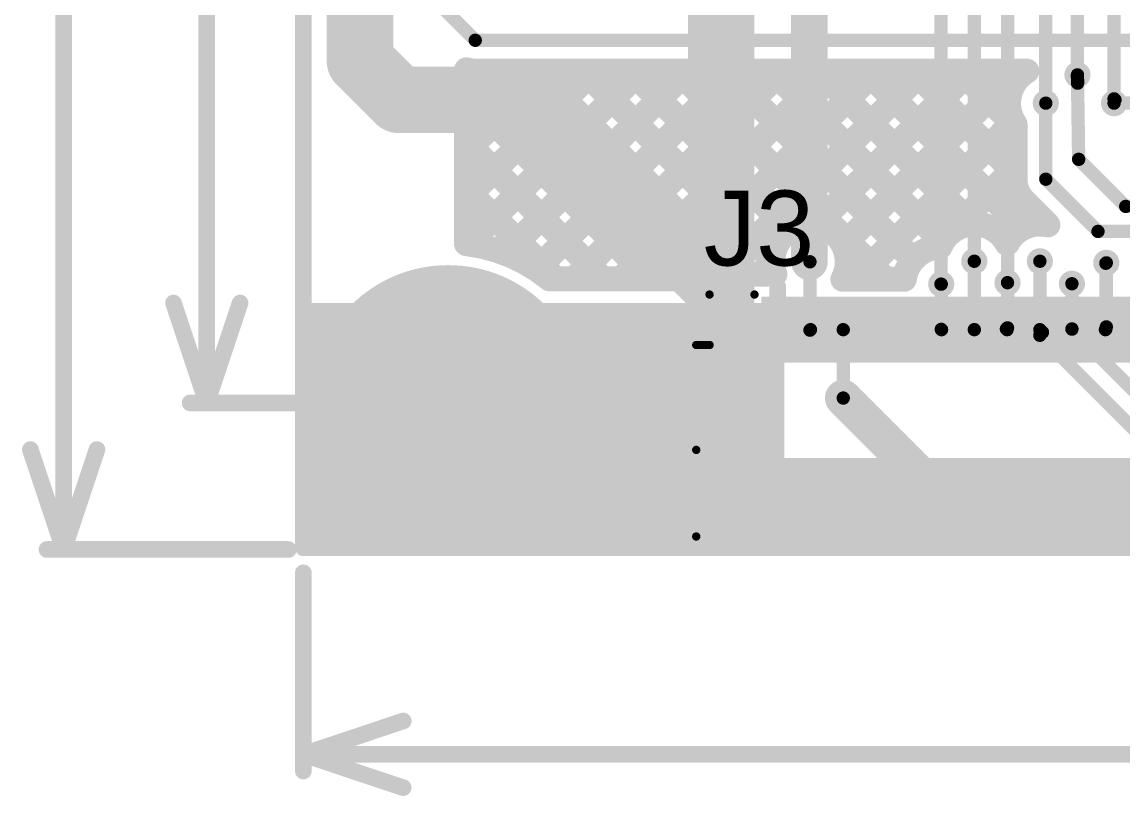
# Model space of a CAD drawing. Header units: millimetres. Extents: x -0.27 to 3.22, y -0.27 to 1.91.
# Drawn here: x -0.256 to 0.405, y -0.236 to 0.229 of the extents above; entities that cross this region are included whole.
import ezdxf

# ---------------------------------------------------------------- set-up
doc = ezdxf.new("R2010")
doc.units = ezdxf.units.MM
doc.header["$MEASUREMENT"] = 0
for name, color, linetype in [('BottomLayer', 5, 'Continuous'), ('BottomSolder', 6, 'Continuous'), ('Mechanical1', 6, 'Continuous'), ('Mechanical2', 216, 'Continuous'), ('MultiLayer', 9, 'Continuous'), ('PadHoleLayer', 156, 'Continuous'), ('TopLayer', 1, 'Continuous'), ('TopOverlay', 2, 'Continuous'), ('TopPaste', 8, 'Continuous'), ('TopSolder', 216, 'Continuous'), ('ViaHoleLayer', 16, 'Continuous')]:
    doc.layers.add(name, color=color, linetype=linetype)
doc.styles.add('Arial', font='', dxfattribs={"height": 0.2})
doc.styles.get('Arial').set_extended_font_data('Arial')

# ---------------------------------------------------------------- blocks, each defined once
blk = doc.blocks.new('FH34SRJ_26S_0_5SH_50__5')
at = {"layer": 'TopLayer'}
for points in [[(-0.2519684, 0.06496065), (-0.2401574, 0.06496065), (-0.2401574, 0.03346455), (-0.2519684, 0.03346455)], [(-0.2322834, 0.06496065), (-0.2204724, 0.06496065), (-0.2204724, 0.03346455), (-0.2322834, 0.03346455)], [(-0.2125983, 0.06496065), (-0.2007873, 0.06496065), (-0.2007873, 0.03346455), (-0.2125983, 0.03346455)], [(-0.1929132, 0.06496065), (-0.1811022, 0.06496065), (-0.1811022, 0.03346455), (-0.1929132, 0.03346455)], [(-0.1732282, 0.06496065), (-0.1614172, 0.06496065), (-0.1614172, 0.03346455), (-0.1732282, 0.03346455)], [(-0.1535432, 0.06496065), (-0.1417322, 0.06496065), (-0.1417322, 0.03346455), (-0.1535432, 0.03346455)], [(-0.1338582, 0.06496065), (-0.1220472, 0.06496065), (-0.1220472, 0.03346455), (-0.1338582, 0.03346455)], [(-0.1141731, 0.06496065), (-0.1023621, 0.06496065), (-0.1023621, 0.03346455), (-0.1141731, 0.03346455)], [(-0.0944881, 0.06496065), (-0.0826771, 0.06496065), (-0.0826771, 0.03346455), (-0.0944881, 0.03346455)], [(-0.074803, 0.06496065), (-0.062992, 0.06496065), (-0.062992, 0.03346455), (-0.074803, 0.03346455)], [(-0.055118, 0.06496065), (-0.043307, 0.06496065), (-0.043307, 0.03346455), (-0.055118, 0.03346455)], [(-0.035433, 0.06496065), (-0.023622, 0.06496065), (-0.023622, 0.03346455), (-0.035433, 0.03346455)], [(-0.0157479, 0.06496065), (-0.0039369, 0.06496065), (-0.0039369, 0.03346455), (-0.0157479, 0.03346455)], [(0.0039371, 0.06496065), (0.0157481, 0.06496065), (0.0157481, 0.03346455), (0.0039371, 0.03346455)], [(0.0236222, 0.06496065), (0.0354332, 0.06496065), (0.0354332, 0.03346455), (0.0236222, 0.03346455)], [(0.0433072, 0.06496065), (0.0551182, 0.06496065), (0.0551182, 0.03346455), (0.0433072, 0.03346455)], [(0.0629922, 0.06496065), (0.0748032, 0.06496065), (0.0748032, 0.03346455), (0.0629922, 0.03346455)], [(0.0826773, 0.06496065), (0.0944883, 0.06496065), (0.0944883, 0.03346455), (0.0826773, 0.03346455)], [(0.1023623, 0.06496065), (0.1141733, 0.06496065), (0.1141733, 0.03346455), (0.1023623, 0.03346455)], [(0.1220474, 0.06496065), (0.1338584, 0.06496065), (0.1338584, 0.03346455), (0.1220474, 0.03346455)], [(0.1417324, 0.06496065), (0.1535434, 0.06496065), (0.1535434, 0.03346455), (0.1417324, 0.03346455)], [(0.1614174, 0.06496065), (0.1732284, 0.06496065), (0.1732284, 0.03346455), (0.1614174, 0.03346455)], [(0.1811025, 0.06496065), (0.1929135, 0.06496065), (0.1929135, 0.03346455), (0.1811025, 0.03346455)], [(0.2007875, 0.06496065), (0.2125985, 0.06496065), (0.2125985, 0.03346455), (0.2007875, 0.03346455)], [(0.2204726, 0.06496065), (0.2322836, 0.06496065), (0.2322836, 0.03346455), (0.2204726, 0.03346455)], [(0.2401576, 0.06496065), (0.2519686, 0.06496065), (0.2519686, 0.03346455), (0.2401576, 0.03346455)], [(-0.293307, -0.03346455), (-0.277559, -0.03346455), (-0.277559, -0.06496065), (-0.293307, -0.06496065)], [(0.2775592, -0.03346455), (0.2933072, -0.03346455), (0.2933072, -0.06496065), (0.2775592, -0.06496065)]]:
    blk.add_hatch(color=1, dxfattribs=at).paths.add_polyline_path(points)
at = {"layer": 'TopPaste'}
for points in [[(-0.2519684, 0.06496065), (-0.2401574, 0.06496065), (-0.2401574, 0.03346455), (-0.2519684, 0.03346455)], [(-0.2322834, 0.06496065), (-0.2204724, 0.06496065), (-0.2204724, 0.03346455), (-0.2322834, 0.03346455)], [(-0.2125983, 0.06496065), (-0.2007873, 0.06496065), (-0.2007873, 0.03346455), (-0.2125983, 0.03346455)], [(-0.1929132, 0.06496065), (-0.1811022, 0.06496065), (-0.1811022, 0.03346455), (-0.1929132, 0.03346455)], [(-0.1732282, 0.06496065), (-0.1614172, 0.06496065), (-0.1614172, 0.03346455), (-0.1732282, 0.03346455)], [(-0.1535432, 0.06496065), (-0.1417322, 0.06496065), (-0.1417322, 0.03346455), (-0.1535432, 0.03346455)], [(-0.1338582, 0.06496065), (-0.1220472, 0.06496065), (-0.1220472, 0.03346455), (-0.1338582, 0.03346455)], [(-0.1141731, 0.06496065), (-0.1023621, 0.06496065), (-0.1023621, 0.03346455), (-0.1141731, 0.03346455)], [(-0.0944881, 0.06496065), (-0.0826771, 0.06496065), (-0.0826771, 0.03346455), (-0.0944881, 0.03346455)], [(-0.074803, 0.06496065), (-0.062992, 0.06496065), (-0.062992, 0.03346455), (-0.074803, 0.03346455)], [(-0.055118, 0.06496065), (-0.043307, 0.06496065), (-0.043307, 0.03346455), (-0.055118, 0.03346455)], [(-0.035433, 0.06496065), (-0.023622, 0.06496065), (-0.023622, 0.03346455), (-0.035433, 0.03346455)], [(-0.0157479, 0.06496065), (-0.0039369, 0.06496065), (-0.0039369, 0.03346455), (-0.0157479, 0.03346455)], [(0.0039371, 0.06496065), (0.0157481, 0.06496065), (0.0157481, 0.03346455), (0.0039371, 0.03346455)], [(0.0236222, 0.06496065), (0.0354332, 0.06496065), (0.0354332, 0.03346455), (0.0236222, 0.03346455)], [(0.0433072, 0.06496065), (0.0551182, 0.06496065), (0.0551182, 0.03346455), (0.0433072, 0.03346455)], [(0.0629922, 0.06496065), (0.0748032, 0.06496065), (0.0748032, 0.03346455), (0.0629922, 0.03346455)], [(0.0826773, 0.06496065), (0.0944883, 0.06496065), (0.0944883, 0.03346455), (0.0826773, 0.03346455)], [(0.1023623, 0.06496065), (0.1141733, 0.06496065), (0.1141733, 0.03346455), (0.1023623, 0.03346455)], [(0.1220474, 0.06496065), (0.1338584, 0.06496065), (0.1338584, 0.03346455), (0.1220474, 0.03346455)], [(0.1417324, 0.06496065), (0.1535434, 0.06496065), (0.1535434, 0.03346455), (0.1417324, 0.03346455)], [(0.1614174, 0.06496065), (0.1732284, 0.06496065), (0.1732284, 0.03346455), (0.1614174, 0.03346455)], [(0.1811025, 0.06496065), (0.1929135, 0.06496065), (0.1929135, 0.03346455), (0.1811025, 0.03346455)], [(0.2007875, 0.06496065), (0.2125985, 0.06496065), (0.2125985, 0.03346455), (0.2007875, 0.03346455)], [(0.2204726, 0.06496065), (0.2322836, 0.06496065), (0.2322836, 0.03346455), (0.2204726, 0.03346455)], [(0.2401576, 0.06496065), (0.2519686, 0.06496065), (0.2519686, 0.03346455), (0.2401576, 0.03346455)], [(-0.293307, -0.03346455), (-0.277559, -0.03346455), (-0.277559, -0.06496065), (-0.293307, -0.06496065)], [(0.2775592, -0.03346455), (0.2933072, -0.03346455), (0.2933072, -0.06496065), (0.2775592, -0.06496065)]]:
    blk.add_hatch(color=8, dxfattribs=at).paths.add_polyline_path(points)
at = {"layer": 'TopSolder'}
for points in [[(-0.2559684, 0.06896065), (-0.2361574, 0.06896065), (-0.2361574, 0.02946455), (-0.2559684, 0.02946455)], [(-0.2362834, 0.06896065), (-0.2164724, 0.06896065), (-0.2164724, 0.02946455), (-0.2362834, 0.02946455)], [(-0.2165983, 0.06896065), (-0.1967873, 0.06896065), (-0.1967873, 0.02946455), (-0.2165983, 0.02946455)], [(-0.1969132, 0.06896065), (-0.1771022, 0.06896065), (-0.1771022, 0.02946455), (-0.1969132, 0.02946455)], [(-0.1772282, 0.06896065), (-0.1574172, 0.06896065), (-0.1574172, 0.02946455), (-0.1772282, 0.02946455)], [(-0.1575432, 0.06896065), (-0.1377322, 0.06896065), (-0.1377322, 0.02946455), (-0.1575432, 0.02946455)], [(-0.1378582, 0.06896065), (-0.1180472, 0.06896065), (-0.1180472, 0.02946455), (-0.1378582, 0.02946455)], [(-0.1181731, 0.06896065), (-0.0983621, 0.06896065), (-0.0983621, 0.02946455), (-0.1181731, 0.02946455)], [(-0.0984881, 0.06896065), (-0.0786771, 0.06896065), (-0.0786771, 0.02946455), (-0.0984881, 0.02946455)], [(-0.078803, 0.06896065), (-0.058992, 0.06896065), (-0.058992, 0.02946455), (-0.078803, 0.02946455)], [(-0.059118, 0.06896065), (-0.039307, 0.06896065), (-0.039307, 0.02946455), (-0.059118, 0.02946455)], [(-0.039433, 0.06896065), (-0.019622, 0.06896065), (-0.019622, 0.02946455), (-0.039433, 0.02946455)], [(-0.0197479, 0.06896065), (6.31e-05, 0.06896065), (6.31e-05, 0.02946455), (-0.0197479, 0.02946455)], [(-6.29e-05, 0.06896065), (0.0197481, 0.06896065), (0.0197481, 0.02946455), (-6.29e-05, 0.02946455)], [(0.0196222, 0.06896065), (0.0394332, 0.06896065), (0.0394332, 0.02946455), (0.0196222, 0.02946455)], [(0.0393072, 0.06896065), (0.0591182, 0.06896065), (0.0591182, 0.02946455), (0.0393072, 0.02946455)], [(0.0589922, 0.06896065), (0.0788032, 0.06896065), (0.0788032, 0.02946455), (0.0589922, 0.02946455)], [(0.0786773, 0.06896065), (0.0984883, 0.06896065), (0.0984883, 0.02946455), (0.0786773, 0.02946455)], [(0.0983623, 0.06896065), (0.1181733, 0.06896065), (0.1181733, 0.02946455), (0.0983623, 0.02946455)], [(0.1180474, 0.06896065), (0.1378584, 0.06896065), (0.1378584, 0.02946455), (0.1180474, 0.02946455)], [(0.1377324, 0.06896065), (0.1575434, 0.06896065), (0.1575434, 0.02946455), (0.1377324, 0.02946455)], [(0.1574174, 0.06896065), (0.1772284, 0.06896065), (0.1772284, 0.02946455), (0.1574174, 0.02946455)], [(0.1771025, 0.06896065), (0.1969135, 0.06896065), (0.1969135, 0.02946455), (0.1771025, 0.02946455)], [(0.1967875, 0.06896065), (0.2165985, 0.06896065), (0.2165985, 0.02946455), (0.1967875, 0.02946455)], [(0.2164726, 0.06896065), (0.2362836, 0.06896065), (0.2362836, 0.02946455), (0.2164726, 0.02946455)], [(0.2361576, 0.06896065), (0.2559686, 0.06896065), (0.2559686, 0.02946455), (0.2361576, 0.02946455)], [(-0.297307, -0.02946455), (-0.273559, -0.02946455), (-0.273559, -0.06896065), (-0.297307, -0.06896065)], [(0.2735592, -0.02946455), (0.2973072, -0.02946455), (0.2973072, -0.06896065), (0.2735592, -0.06896065)]]:
    blk.add_hatch(color=216, dxfattribs=at).paths.add_polyline_path(points)
at = {"layer": 'TopOverlay', "const_width": 0.005}
for points in [[(-0.287, 0.070307), (-0.26, 0.070307)], [(-0.287, 0.04), (-0.287, 0.070307)], [(0.26, 0.07), (0.287, 0.07)], [(0.287, 0.039693), (0.287, 0.07)], [(-0.295, -0.023), (-0.295, 0.04)], [(-0.295, 0.04), (-0.287, 0.04)], [(0.287, 0.039693), (0.295, 0.039693)], [(0.295, -0.025), (0.295, 0.039693)], [(-0.295, -0.075), (0.291, -0.075)]]:
    blk.add_lwpolyline(points, dxfattribs=at)
at = {"layer": 'TopOverlay'}
for points, const_width in [([(-0.28825, 0.070307, 1), (-0.28575, 0.070307, 1)], 0.0025), ([(-0.28825, 0.070307, 1), (-0.28575, 0.070307, 1)], 0.0025), ([(-0.26125, 0.070307, 1), (-0.25875, 0.070307, 1)], 0.0025), ([(0.2482361, 0.074, 1), (0.2437639, 0.074, 1)], 0.005), ([(0.2425139, 0.074, 1), (0.2450139, 0.074, 1)], 0.0025), ([(0.2469861, 0.074, 1), (0.2494861, 0.074, 1)], 0.0025), ([(0.25875, 0.07, 1), (0.26125, 0.07, 1)], 0.0025), ([(0.28575, 0.07, 1), (0.28825, 0.07, 1)], 0.0025), ([(0.28575, 0.07, 1), (0.28825, 0.07, 1)], 0.0025), ([(-0.29625, 0.04, 1), (-0.29375, 0.04, 1)], 0.0025), ([(-0.29625, 0.04, 1), (-0.29375, 0.04, 1)], 0.0025), ([(-0.28825, 0.04, 1), (-0.28575, 0.04, 1)], 0.0025), ([(-0.28825, 0.04, 1), (-0.28575, 0.04, 1)], 0.0025), ([(0.28575, 0.039693, 1), (0.28825, 0.039693, 1)], 0.0025), ([(0.28575, 0.039693, 1), (0.28825, 0.039693, 1)], 0.0025), ([(0.29375, 0.039693, 1), (0.29625, 0.039693, 1)], 0.0025), ([(0.29375, 0.039693, 1), (0.29625, 0.039693, 1)], 0.0025), ([(-0.29625, -0.023, 1), (-0.29375, -0.023, 1)], 0.0025), ([(0.29375, -0.025, 1), (0.29625, -0.025, 1)], 0.0025), ([(-0.29625, -0.075, 1), (-0.29375, -0.075, 1)], 0.0025), ([(0.28975, -0.075, 1), (0.29225, -0.075, 1)], 0.0025)]:
    blk.add_lwpolyline(points, format="xyb", close=True, dxfattribs=dict(at, const_width=const_width))

msp = doc.modelspace()

# ---------------------------------------------------------------- hatches: boundary and pattern name
at = {"layer": 'BottomLayer'}
h = msp.add_hatch(color=5, dxfattribs=at)
edge = h.paths.add_edge_path()
edge.add_arc((0.378, 0.197), 0.007874, 0, 360)
h = msp.add_hatch(color=5, dxfattribs=at)
edge = h.paths.add_edge_path()
edge.add_arc((0.359, 0.18), 0.007874, 0, 360)
h = msp.add_hatch(color=5, dxfattribs=at)
edge = h.paths.add_edge_path()
edge.add_arc((0.4, 0.18), 0.007874, 0, 360)
h = msp.add_hatch(color=5, dxfattribs=at)
edge = h.paths.add_edge_path()
edge.add_arc((0.2173149, 0.0847559), 0.007874, 0, 360)
h = msp.add_hatch(color=5, dxfattribs=at)
edge = h.paths.add_edge_path()
edge.add_arc((0.3160549, 0.0850709), 0.007874, 0, 360)
h = msp.add_hatch(color=5, dxfattribs=at)
edge = h.paths.add_edge_path()
edge.add_arc((0.3554251, 0.0850708), 0.007874, 0, 360)
h = msp.add_hatch(color=5, dxfattribs=at)
edge = h.paths.add_edge_path()
edge.add_arc((0.3953346, 0.084126), 0.007874, 0, 360)
h = msp.add_hatch(color=5, dxfattribs=at)
edge = h.paths.add_edge_path()
edge.add_arc((0.336, 0.0722206), 0.007874, 0, 360)
h = msp.add_hatch(color=5, dxfattribs=at)
edge = h.paths.add_edge_path()
edge.add_arc((0.3746851, 0.0715748), 0.007874, 0, 360)
h = msp.add_hatch(color=5, dxfattribs=at)
edge = h.paths.add_edge_path()
edge.add_arc((0, 0), 0.0787401, 0, 360)
h = msp.add_hatch(color=5, dxfattribs=at)
edge = h.paths.add_edge_path()
edge.add_arc((0.296185, 0.0713347), 0.007874, 0, 360)
h = msp.add_hatch(color=5, dxfattribs=at)
edge = h.paths.add_edge_path()
edge.add_arc((0.164, 0.03), 0.011811, 0, 360)
h = msp.add_hatch(color=5, dxfattribs=at)
edge = h.paths.add_edge_path()
edge.add_arc((0.2373149, 0.0029292), 0.007874, 0, 360)
at = {"layer": 'BottomSolder'}
h = msp.add_hatch(color=6, dxfattribs=at)
edge = h.paths.add_edge_path()
edge.add_arc((0, 0), 0.0827401, 0, 360)
at = {"layer": 'MultiLayer'}
h = msp.add_hatch(color=9, dxfattribs=at)
edge = h.paths.add_edge_path()
edge.add_arc((0, 0), 0.0787401, 0, 360)
at = {"layer": 'PadHoleLayer'}
h = msp.add_hatch(color=156, dxfattribs=at)
edge = h.paths.add_edge_path()
edge.add_arc((0, 0), 0.0590551, 0, 360)
at = {"layer": 'TopLayer'}
h = msp.add_hatch(color=1, dxfattribs=at)
edge = h.paths.add_edge_path()
edge.add_arc((0.378, 0.197), 0.007874, 0, 360)
h = msp.add_hatch(color=1, dxfattribs=at)
edge = h.paths.add_edge_path()
edge.add_arc((0.359, 0.18), 0.007874, 0, 360)
h = msp.add_hatch(color=1, dxfattribs=at)
edge = h.paths.add_edge_path()
edge.add_arc((0.4, 0.18), 0.007874, 0, 360)
h = msp.add_hatch(color=1, dxfattribs=at)
edge = h.paths.add_edge_path()
edge.add_arc((0.2173149, 0.0847559), 0.007874, 0, 360)
h = msp.add_hatch(color=1, dxfattribs=at)
edge = h.paths.add_edge_path()
edge.add_arc((0.3160549, 0.0850709), 0.007874, 0, 360)
h = msp.add_hatch(color=1, dxfattribs=at)
edge = h.paths.add_edge_path()
edge.add_arc((0.3554251, 0.0850708), 0.007874, 0, 360)
h = msp.add_hatch(color=1, dxfattribs=at)
edge = h.paths.add_edge_path()
edge.add_arc((0.3953346, 0.084126), 0.007874, 0, 360)
h = msp.add_hatch(color=1, dxfattribs=at)
edge = h.paths.add_edge_path()
edge.add_arc((0.336, 0.0722206), 0.007874, 0, 360)
h = msp.add_hatch(color=1, dxfattribs=at)
edge = h.paths.add_edge_path()
edge.add_arc((0.3746851, 0.0715748), 0.007874, 0, 360)
h = msp.add_hatch(color=1, dxfattribs=at)
edge = h.paths.add_edge_path()
edge.add_arc((0, 0), 0.0787401, 0, 360)
h = msp.add_hatch(color=1, dxfattribs=at)
edge = h.paths.add_edge_path()
edge.add_arc((0.296185, 0.0713347), 0.007874, 0, 360)
for points in [[(-0.082, -0.082), (0.202, -0.082), (0.202, 0.06), (-0.082, 0.06)], [(0.169, -0.081), (2.977, -0.081), (2.977, -0.033), (0.169, -0.033)]]:
    msp.add_hatch(color=1, dxfattribs=at).paths.add_polyline_path(points)
h = msp.add_hatch(color=1, dxfattribs=at)
edge = h.paths.add_edge_path()
edge.add_arc((0.164, 0.03), 0.011811, 0, 360)
h = msp.add_hatch(color=1, dxfattribs=at)
edge = h.paths.add_edge_path()
edge.add_arc((0.2373149, 0.0029292), 0.007874, 0, 360)
at = {"layer": 'TopSolder'}
h = msp.add_hatch(color=216, dxfattribs=at)
edge = h.paths.add_edge_path()
edge.add_arc((0, 0), 0.0827401, 0, 360)
at = {"layer": 'ViaHoleLayer'}
h = msp.add_hatch(color=16, dxfattribs=at)
edge = h.paths.add_edge_path()
edge.add_arc((0.378, 0.197), 0.003937, 0, 360)
h = msp.add_hatch(color=16, dxfattribs=at)
edge = h.paths.add_edge_path()
edge.add_arc((0.359, 0.18), 0.003937, 0, 360)
h = msp.add_hatch(color=16, dxfattribs=at)
edge = h.paths.add_edge_path()
edge.add_arc((0.4, 0.18), 0.003937, 0, 360)
h = msp.add_hatch(color=16, dxfattribs=at)
edge = h.paths.add_edge_path()
edge.add_arc((0.2173149, 0.0847559), 0.003937, 0, 360)
h = msp.add_hatch(color=16, dxfattribs=at)
edge = h.paths.add_edge_path()
edge.add_arc((0.3160549, 0.0850709), 0.003937, 0, 360)
h = msp.add_hatch(color=16, dxfattribs=at)
edge = h.paths.add_edge_path()
edge.add_arc((0.3554251, 0.0850708), 0.003937, 0, 360)
h = msp.add_hatch(color=16, dxfattribs=at)
edge = h.paths.add_edge_path()
edge.add_arc((0.3953346, 0.084126), 0.003937, 0, 360)
h = msp.add_hatch(color=16, dxfattribs=at)
edge = h.paths.add_edge_path()
edge.add_arc((0.296185, 0.0713347), 0.003937, 0, 360)
h = msp.add_hatch(color=16, dxfattribs=at)
edge = h.paths.add_edge_path()
edge.add_arc((0.336, 0.0722206), 0.003937, 0, 360)
h = msp.add_hatch(color=16, dxfattribs=at)
edge = h.paths.add_edge_path()
edge.add_arc((0.3746851, 0.0715748), 0.003937, 0, 360)
h = msp.add_hatch(color=16, dxfattribs=at)
edge = h.paths.add_edge_path()
edge.add_arc((0.164, 0.03), 0.0059055, 0, 360)
h = msp.add_hatch(color=16, dxfattribs=at)
edge = h.paths.add_edge_path()
edge.add_arc((0.2373149, 0.0029292), 0.003937, 0, 360)

# ---------------------------------------------------------------- linework, layer by layer
at = {"layer": 'BottomLayer'}
for points, const_width in [([(-0.053, 0.2054315), (-0.053, 0.85)], 0.04), ([(0.4, 0.1825791), (0.4, 0.395)], 0.008), ([(0.378, 0.197), (0.378, 0.383)], 0.008), ([(0.359, 0.18), (0.359, 0.375)], 0.008), ([(0.164, 0.067), (0.164, 0.297)], 0.04), ([(0.217, 0.0847559), (0.217, 0.298)], 0.022), ([(0.336, 0.0722206), (0.336, 0.264)], 0.008), ([(0.296, 0.0713347), (0.296, 0.254)], 0.008), ([(0.316, 0.0850709), (0.316, 0.26)], 0.008), ([(-0.053, 0.2054315), (-0.0295685, 0.182)], 0.04), ([(-0.0295685, 0.182), (0.049, 0.182)], 0.04), ([(0.049, 0.182), (0.164, 0.067)], 0.04), ([(0.4, 0.1825791), (0.4005791, 0.182)], 0.008), ([(0.164, 0.03), (0.164, 0.067)], 0.04), ([(0.3554251, 0.0405749), (0.3554251, 0.0850708)], 0.008), ([(0.3953346, 0.0456654), (0.3953346, 0.084126)], 0.008), ([(0.3746851, 0.0443149), (0.3746851, 0.0715748)], 0.008), ([(0.3746851, 0.0443149), (0.441, -0.022)], 0.008), ([(0.3953346, 0.0456654), (0.448, -0.007)], 0.008), ([(0.3554251, 0.0405749), (0.433, -0.037)], 0.008), ([(0.2373149, 0.0029292), (0.3082441, -0.068)], 0.022), ([(0.3082441, -0.068), (2.887, -0.068)], 0.022)]:
    msp.add_lwpolyline(points, dxfattribs=dict(at, const_width=const_width))
for points, const_width in [([(-0.063, 0.2054315, 1), (-0.043, 0.2054315, 1)], 0.02), ([(-0.063, 0.2054315, 1), (-0.043, 0.2054315, 1)], 0.02), ([(-0.0395685, 0.182, 1), (-0.0195685, 0.182, 1)], 0.02), ([(-0.0395685, 0.182, 1), (-0.0195685, 0.182, 1)], 0.02), ([(0.039, 0.182, 1), (0.059, 0.182, 1)], 0.02), ([(0.039, 0.182, 1), (0.059, 0.182, 1)], 0.02), ([(0.376, 0.197, 1), (0.38, 0.197, 1)], 0.004), ([(0.398, 0.1825791, 1), (0.402, 0.1825791, 1)], 0.004), ([(0.398, 0.1825791, 1), (0.402, 0.1825791, 1)], 0.004), ([(0.3985791, 0.182, 1), (0.4025791, 0.182, 1)], 0.004), ([(0.357, 0.18, 1), (0.361, 0.18, 1)], 0.004), ([(0.2115, 0.0847559, 1), (0.2225, 0.0847559, 1)], 0.011), ([(0.154, 0.067, 1), (0.174, 0.067, 1)], 0.02), ([(0.154, 0.067, 1), (0.174, 0.067, 1)], 0.02), ([(0.154, 0.067, 1), (0.174, 0.067, 1)], 0.02), ([(0.314, 0.0850709, 1), (0.318, 0.0850709, 1)], 0.004), ([(0.3534251, 0.0850708, 1), (0.3574251, 0.0850708, 1)], 0.004), ([(0.3933346, 0.084126, 1), (0.3973346, 0.084126, 1)], 0.004), ([(0.294, 0.0713347, 1), (0.298, 0.0713347, 1)], 0.004), ([(0.334, 0.0722206, 1), (0.338, 0.0722206, 1)], 0.004), ([(0.3726851, 0.0715748, 1), (0.3766851, 0.0715748, 1)], 0.004), ([(0.154, 0.03, 1), (0.174, 0.03, 1)], 0.02), ([(0.3726851, 0.0443149, 1), (0.3766851, 0.0443149, 1)], 0.004), ([(0.3726851, 0.0443149, 1), (0.3766851, 0.0443149, 1)], 0.004), ([(0.3933346, 0.0456654, 1), (0.3973346, 0.0456654, 1)], 0.004), ([(0.3933346, 0.0456654, 1), (0.3973346, 0.0456654, 1)], 0.004), ([(0.3534251, 0.0405749, 1), (0.3574251, 0.0405749, 1)], 0.004), ([(0.3534251, 0.0405749, 1), (0.3574251, 0.0405749, 1)], 0.004), ([(0.2318149, 0.0029292, 1), (0.2428149, 0.0029292, 1)], 0.011), ([(0.3027441, -0.068, 1), (0.3137441, -0.068, 1)], 0.011), ([(0.3027441, -0.068, 1), (0.3137441, -0.068, 1)], 0.011)]:
    msp.add_lwpolyline(points, format="xyb", close=True, dxfattribs=dict(at, const_width=const_width))
at = {"layer": 'Mechanical1', "const_width": 0.01}
for points in [[(-0.145, 0), (-0.145, 0.6115858)], [(-0.231, -0.088), (-0.231, 0.6060874)], [(-0.165, 0.06), (-0.145, 0)], [(-0.145, 0), (-0.125, 0.06)], [(-0.155, 0), (-0.0927401, 0)], [(-0.251, -0.028), (-0.231, -0.088)], [(-0.231, -0.088), (-0.211, -0.028)], [(-0.241, -0.088), (-0.096, -0.088)], [(-0.087, -0.221), (-0.087, -0.102)], [(-0.087, -0.211), (-0.027, -0.191)], [(-0.087, -0.211), (-0.027, -0.231)], [(-0.087, -0.211), (1.2620874, -0.211)]]:
    msp.add_lwpolyline(points, dxfattribs=at)
at = {"layer": 'Mechanical1', "const_width": 0.005}
for points in [[(-0.1675, 0.06, 1), (-0.1625, 0.06, 1)], [(-0.1275, 0.06, 1), (-0.1225, 0.06, 1)], [(-0.1575, 0, 1), (-0.1525, 0, 1)], [(-0.1475, 0, 1), (-0.1425, 0, 1)], [(-0.1475, 0, 1), (-0.1425, 0, 1)], [(-0.1475, 0, 1), (-0.1425, 0, 1)], [(-0.0952401, 0, 1), (-0.0902401, 0, 1)], [(-0.2535, -0.028, 1), (-0.2485, -0.028, 1)], [(-0.2135, -0.028, 1), (-0.2085, -0.028, 1)], [(-0.2435, -0.088, 1), (-0.2385, -0.088, 1)], [(-0.2335, -0.088, 1), (-0.2285, -0.088, 1)], [(-0.2335, -0.088, 1), (-0.2285, -0.088, 1)], [(-0.2335, -0.088, 1), (-0.2285, -0.088, 1)], [(-0.0985, -0.088, 1), (-0.0935, -0.088, 1)], [(-0.0895, -0.102, 1), (-0.0845, -0.102, 1)], [(-0.0295, -0.191, 1), (-0.0245, -0.191, 1)], [(-0.0895, -0.211, 1), (-0.0845, -0.211, 1)], [(-0.0895, -0.211, 1), (-0.0845, -0.211, 1)], [(-0.0895, -0.211, 1), (-0.0845, -0.211, 1)], [(-0.0895, -0.221, 1), (-0.0845, -0.221, 1)], [(-0.0295, -0.231, 1), (-0.0245, -0.231, 1)]]:
    msp.add_lwpolyline(points, format="xyb", close=True, dxfattribs=at)
at = {"layer": 'Mechanical2', "const_width": 0.01}
for points in [[(-0.0870001, 1.904), (-0.087, -0.087)], [(-0.087, -0.087), (3.2150001, -0.087)]]:
    msp.add_lwpolyline(points, dxfattribs=at)
at = {"layer": 'Mechanical2', "const_width": 0.005}
msp.add_lwpolyline([(-0.0895, -0.087, 1), (-0.0845, -0.087, 1)], format="xyb", close=True, dxfattribs=at)
msp.add_lwpolyline([(-0.0895, -0.087, 1), (-0.0845, -0.087, 1)], format="xyb", close=True, dxfattribs=at)
at = {"layer": 'TopLayer'}
for points, const_width in [([(-0.074, 0.3080001), (0.0162521, 0.217748)], 0.008), ([(0.0162521, 0.217748), (0.4786784, 0.217748)], 0.008), ([(0.011, 0.0956095), (0.011, 0.2000092)], 0.015), ([(0.011, 0.1230506), (0.0871974, 0.199248)], 0.015), ([(0.011, 0.1513349), (0.0589131, 0.199248)], 0.015), ([(0.011, 0.1796192), (0.0306288, 0.199248)], 0.015), ([(0.0117535, 0.0955198), (0.1154817, 0.199248)], 0.015), ([(0.0162521, 0.199248), (0.3475934, 0.199248)], 0.015), ([(0.0247334, 0.199248), (0.1494814, 0.0745)], 0.015), ([(0.0344002, 0.0898822), (0.143766, 0.199248)], 0.015), ([(0.0530177, 0.199248), (0.1750176, 0.0772481)], 0.015), ([(0.0530807, 0.0802784), (0.1720503, 0.199248)], 0.015), ([(0.0755866, 0.0745), (0.2003346, 0.199248)], 0.015), ([(0.0755866, 0.0745), (0.2003346, 0.199248)], 0.015), ([(0.081302, 0.199248), (0.1949566, 0.0855934)], 0.015), ([(0.1038709, 0.0745), (0.2286189, 0.199248)], 0.015), ([(0.1095863, 0.199248), (0.2052415, 0.1035928)], 0.015), ([(0.1321552, 0.0745), (0.2569032, 0.199248)], 0.015), ([(0.1378706, 0.199248), (0.2628705, 0.0742481)], 0.015), ([(0.1604395, 0.0745), (0.2851875, 0.199248)], 0.015), ([(0.1661549, 0.199248), (0.2793412, 0.0860617)], 0.015), ([(0.1944392, 0.199248), (0.2969582, 0.096729)], 0.015), ([(0.2210412, 0.1068174), (0.3134718, 0.199248)], 0.015), ([(0.2227235, 0.199248), (0.3145756, 0.1073959)], 0.015), ([(0.2373078, 0.0947997), (0.3417561, 0.199248)], 0.015), ([(0.2510078, 0.199248), (0.3452557, 0.1050001)], 0.015), ([(0.2792921, 0.199248), (0.3405, 0.1380401)], 0.015), ([(0.3075764, 0.199248), (0.3405, 0.1663244)], 0.015), ([(0.3358607, 0.199248), (0.3413536, 0.1937551)], 0.015), ([(0.378, 0.197), (0.3780712, 0.192001)], 0.008), ([(0.011, 0.1846971), (0.1211971, 0.0745)], 0.015), ([(0.3780712, 0.192001), (0.3787228, 0.1462772)], 0.008), ([(0.359, 0.1343365), (0.359, 0.18)], 0.008), ([(0.4, 0.18), (0.474, 0.18)], 0.008), ([(0.2450405, 0.0742481), (0.3396169, 0.1688245)], 0.015), ([(0.3405, 0.1343365), (0.3405, 0.1674164)], 0.015), ([(0.011, 0.1564128), (0.0929128, 0.0745)], 0.015), ([(0.2924758, 0.0933991), (0.3405, 0.1414233)], 0.015), ([(0.3787228, 0.1462772), (0.4070001, 0.1179999)], 0.008), ([(0.011, 0.1281285), (0.0646285, 0.0745)], 0.015), ([(0.359, 0.1343365), (0.3903365, 0.103)], 0.008), ([(0.3299602, 0.1025992), (0.3472672, 0.1199062)], 0.015), ([(0.3459185, 0.121255), (0.3602566, 0.1069169)], 0.015), ([(0.4070001, 0.118), (1.2, 0.118)], 0.008), ([(0.011, 0.0998442), (0.0159319, 0.0949123)], 0.015), ([(0.3903365, 0.103), (1.2108622, 0.103)], 0.008), ([(0.1914719, 0.0772481), (0.1952534, 0.0810296)], 0.015), ([(0.2173149, 0.0436851), (0.2173149, 0.0847559)], 0.008), ([(0.3160549, 0.0440001), (0.3160549, 0.0850709)], 0.008), ([(0.3554251, 0.044), (0.3554251, 0.0850708)], 0.008), ([(0.3950649, 0.0838563), (0.3953346, 0.084126)], 0.008), ([(0.3950649, 0.0442697), (0.3950649, 0.0838563)], 0.008), ([(0.0609256, 0.0745), (0.1745393, 0.0745)], 0.015), ([(0.1745393, 0.0772481), (0.1962382, 0.0772481)], 0.015), ([(0.2380353, 0.0742481), (0.2562795, 0.0742481)], 0.015), ([(0.2380353, 0.0742481), (0.2562795, 0.0742481)], 0.015), ([(0.2577204, 0.0742481), (0.2740015, 0.0742481)], 0.015), ([(0.2577204, 0.0742481), (0.2740015, 0.0742481)], 0.015), ([(0.1979448, 0.044), (0.1979448, 0.069748)], 0.01), ([(0.296185, 0.044185), (0.296185, 0.0713347)], 0.008), ([(0.336, 0.0450709), (0.336, 0.0722206)], 0.008), ([(0.3746851, 0.0444251), (0.3746851, 0.0715748)], 0.008), ([(0.2173149, 0.0436851), (0.2176298, 0.044)], 0.008), ([(0.2373149, 0.0029292), (0.2373149, 0.044)], 0.008), ([(0.296185, 0.044185), (0.29637, 0.044)], 0.008), ([(0.3160549, 0.0440001), (0.316055, 0.044)], 0.008), ([(0.3353346, 0.0444055), (0.336, 0.0450709)], 0.008), ([(0.3353346, 0.0444055), (0.3357401, 0.044)], 0.008), ([(0.3554251, 0.044), (0.357, 0.0424251)], 0.008), ([(0.3947952, 0.044), (0.3950649, 0.0442697)], 0.008)]:
    msp.add_lwpolyline(points, dxfattribs=dict(at, const_width=const_width))
for points, const_width in [([(0.0142521, 0.217748, 1), (0.0182521, 0.217748, 1)], 0.004), ([(0.0142521, 0.217748, 1), (0.0182521, 0.217748, 1)], 0.004), ([(0.00725, 0.2000092, 1), (0.01475, 0.2000092, 1)], 0.0075), ([(0.00725, 0.2000092, 1), (0.01475, 0.2000092, 1)], 0.0075), ([(0.00725, 0.2000092, 1), (0.01475, 0.2000092, 1)], 0.0075), ([(0.0125021, 0.199248, 1), (0.0200021, 0.199248, 1)], 0.0075), ([(0.0125021, 0.199248, 1), (0.0200021, 0.199248, 1)], 0.0075), ([(0.0125021, 0.199248, 1), (0.0200021, 0.199248, 1)], 0.0075), ([(0.0209834, 0.199248, 1), (0.0284834, 0.199248, 1)], 0.0075), ([(0.0268788, 0.199248, 1), (0.0343788, 0.199248, 1)], 0.0075), ([(0.0492677, 0.199248, 1), (0.0567677, 0.199248, 1)], 0.0075), ([(0.0551631, 0.199248, 1), (0.0626631, 0.199248, 1)], 0.0075), ([(0.077552, 0.199248, 1), (0.085052, 0.199248, 1)], 0.0075), ([(0.0834474, 0.199248, 1), (0.0909474, 0.199248, 1)], 0.0075), ([(0.1058363, 0.199248, 1), (0.1133363, 0.199248, 1)], 0.0075), ([(0.1117317, 0.199248, 1), (0.1192317, 0.199248, 1)], 0.0075), ([(0.1341206, 0.199248, 1), (0.1416206, 0.199248, 1)], 0.0075), ([(0.140016, 0.199248, 1), (0.147516, 0.199248, 1)], 0.0075), ([(0.1624049, 0.199248, 1), (0.1699049, 0.199248, 1)], 0.0075), ([(0.1683003, 0.199248, 1), (0.1758003, 0.199248, 1)], 0.0075), ([(0.1906892, 0.199248, 1), (0.1981892, 0.199248, 1)], 0.0075), ([(0.1965846, 0.199248, 1), (0.2040846, 0.199248, 1)], 0.0075), ([(0.1965846, 0.199248, 1), (0.2040846, 0.199248, 1)], 0.0075), ([(0.2189735, 0.199248, 1), (0.2264735, 0.199248, 1)], 0.0075), ([(0.2248689, 0.199248, 1), (0.2323689, 0.199248, 1)], 0.0075), ([(0.2472578, 0.199248, 1), (0.2547578, 0.199248, 1)], 0.0075), ([(0.2531532, 0.199248, 1), (0.2606532, 0.199248, 1)], 0.0075), ([(0.2755421, 0.199248, 1), (0.2830421, 0.199248, 1)], 0.0075), ([(0.2814375, 0.199248, 1), (0.2889375, 0.199248, 1)], 0.0075), ([(0.3038264, 0.199248, 1), (0.3113264, 0.199248, 1)], 0.0075), ([(0.3097218, 0.199248, 1), (0.3172218, 0.199248, 1)], 0.0075), ([(0.3321107, 0.199248, 1), (0.3396107, 0.199248, 1)], 0.0075), ([(0.3380061, 0.199248, 1), (0.3455061, 0.199248, 1)], 0.0075), ([(0.3438434, 0.199248, 1), (0.3513434, 0.199248, 1)], 0.0075), ([(0.3438434, 0.199248, 1), (0.3513434, 0.199248, 1)], 0.0075), ([(0.3376036, 0.1937551, 1), (0.3451036, 0.1937551, 1)], 0.0075), ([(0.376, 0.197, 1), (0.38, 0.197, 1)], 0.004), ([(0.00725, 0.1846971, 1), (0.01475, 0.1846971, 1)], 0.0075), ([(0.3760712, 0.192001, 1), (0.3800712, 0.192001, 1)], 0.004), ([(0.3760712, 0.192001, 1), (0.3800712, 0.192001, 1)], 0.004), ([(0.00725, 0.1796192, 1), (0.01475, 0.1796192, 1)], 0.0075), ([(0.357, 0.18, 1), (0.361, 0.18, 1)], 0.004), ([(0.398, 0.18, 1), (0.402, 0.18, 1)], 0.004), ([(0.3358669, 0.1688245, 1), (0.3433669, 0.1688245, 1)], 0.0075), ([(0.33675, 0.1674164, 1), (0.34425, 0.1674164, 1)], 0.0075), ([(0.33675, 0.1674164, 1), (0.34425, 0.1674164, 1)], 0.0075), ([(0.33675, 0.1663244, 1), (0.34425, 0.1663244, 1)], 0.0075), ([(0.00725, 0.1564128, 1), (0.01475, 0.1564128, 1)], 0.0075), ([(0.00725, 0.1513349, 1), (0.01475, 0.1513349, 1)], 0.0075), ([(0.33675, 0.1414233, 1), (0.34425, 0.1414233, 1)], 0.0075), ([(0.33675, 0.1380401, 1), (0.34425, 0.1380401, 1)], 0.0075), ([(0.3767228, 0.1462772, 1), (0.3807228, 0.1462772, 1)], 0.004), ([(0.3767228, 0.1462772, 1), (0.3807228, 0.1462772, 1)], 0.004), ([(0.33675, 0.1343365, 1), (0.34425, 0.1343365, 1)], 0.0075), ([(0.33675, 0.1343365, 1), (0.34425, 0.1343365, 1)], 0.0075), ([(0.33675, 0.1343365, 1), (0.34425, 0.1343365, 1)], 0.0075), ([(0.00725, 0.1281285, 1), (0.01475, 0.1281285, 1)], 0.0075), ([(0.357, 0.1343365, 1), (0.361, 0.1343365, 1)], 0.004), ([(0.357, 0.1343365, 1), (0.361, 0.1343365, 1)], 0.004), ([(0.00725, 0.1230506, 1), (0.01475, 0.1230506, 1)], 0.0075), ([(0.3421685, 0.121255, 1), (0.3496685, 0.121255, 1)], 0.0075), ([(0.3421685, 0.121255, 1), (0.3496685, 0.121255, 1)], 0.0075), ([(0.3421685, 0.121255, 1), (0.3496685, 0.121255, 1)], 0.0075), ([(0.3435172, 0.1199062, 1), (0.3510172, 0.1199062, 1)], 0.0075), ([(0.4050001, 0.118, 1), (0.4090001, 0.118, 1)], 0.004), ([(0.4050001, 0.1179999, 1), (0.4090001, 0.1179999, 1)], 0.004), ([(0.2172912, 0.1068174, 1), (0.2247912, 0.1068174, 1)], 0.0075), ([(0.3108256, 0.1073959, 1), (0.3183256, 0.1073959, 1)], 0.0075), ([(0.3415057, 0.1050001, 1), (0.3490057, 0.1050001, 1)], 0.0075), ([(0.3565066, 0.1069169, 1), (0.3640066, 0.1069169, 1)], 0.0075), ([(0.3565066, 0.1069169, 1), (0.3640066, 0.1069169, 1)], 0.0075), ([(0.00725, 0.0998442, 1), (0.01475, 0.0998442, 1)], 0.0075), ([(0.2014915, 0.1035928, 1), (0.2089915, 0.1035928, 1)], 0.0075), ([(0.3262102, 0.1025992, 1), (0.3337102, 0.1025992, 1)], 0.0075), ([(0.3883365, 0.103, 1), (0.3923365, 0.103, 1)], 0.004), ([(0.3883365, 0.103, 1), (0.3923365, 0.103, 1)], 0.004), ([(0.00725, 0.0956095, 1), (0.01475, 0.0956095, 1)], 0.0075), ([(0.00725, 0.0956095, 1), (0.01475, 0.0956095, 1)], 0.0075), ([(0.0080035, 0.0955198, 1), (0.0155035, 0.0955198, 1)], 0.0075), ([(0.0121819, 0.0949123, 1), (0.0196819, 0.0949123, 1)], 0.0075), ([(0.2335578, 0.0947997, 1), (0.2410578, 0.0947997, 1)], 0.0075), ([(0.2887258, 0.0933991, 1), (0.2962258, 0.0933991, 1)], 0.0075), ([(0.2916599, 0.0936953, 1), (0.2991599, 0.0936953, 1)], 0.0075), ([(0.2916599, 0.0936953, 1), (0.2991599, 0.0936953, 1)], 0.0075), ([(0.2932082, 0.096729, 1), (0.3007082, 0.096729, 1)], 0.0075), ([(0.33199, 0.0957054, 1), (0.33949, 0.0957054, 1)], 0.0075), ([(0.33199, 0.0957054, 1), (0.33949, 0.0957054, 1)], 0.0075), ([(0.0306502, 0.0898822, 1), (0.0381502, 0.0898822, 1)], 0.0075), ([(0.1912066, 0.0855934, 1), (0.1987066, 0.0855934, 1)], 0.0075), ([(0.2755912, 0.0860617, 1), (0.2830912, 0.0860617, 1)], 0.0075), ([(0.0493307, 0.0802784, 1), (0.0568307, 0.0802784, 1)], 0.0075), ([(0.1915034, 0.0810296, 1), (0.1990034, 0.0810296, 1)], 0.0075), ([(0.2153149, 0.0847559, 1), (0.2193149, 0.0847559, 1)], 0.004), ([(0.2359389, 0.0847559, 1), (0.2434389, 0.0847559, 1)], 0.0075), ([(0.2359389, 0.0847559, 1), (0.2434389, 0.0847559, 1)], 0.0075), ([(0.3140549, 0.0850709, 1), (0.3180549, 0.0850709, 1)], 0.004), ([(0.3534251, 0.0850708, 1), (0.3574251, 0.0850708, 1)], 0.004), ([(0.3930649, 0.0838563, 1), (0.3970649, 0.0838563, 1)], 0.004), ([(0.3930649, 0.0838563, 1), (0.3970649, 0.0838563, 1)], 0.004), ([(0.3933346, 0.084126, 1), (0.3973346, 0.084126, 1)], 0.004), ([(0.0571756, 0.0745, 1), (0.0646756, 0.0745, 1)], 0.0075), ([(0.0571756, 0.0745, 1), (0.0646756, 0.0745, 1)], 0.0075), ([(0.0608785, 0.0745, 1), (0.0683785, 0.0745, 1)], 0.0075), ([(0.0718366, 0.0745, 1), (0.0793366, 0.0745, 1)], 0.0075), ([(0.0718366, 0.0745, 1), (0.0793366, 0.0745, 1)], 0.0075), ([(0.0891628, 0.0745, 1), (0.0966628, 0.0745, 1)], 0.0075), ([(0.1001209, 0.0745, 1), (0.1076209, 0.0745, 1)], 0.0075), ([(0.1174471, 0.0745, 1), (0.1249471, 0.0745, 1)], 0.0075), ([(0.1284052, 0.0745, 1), (0.1359052, 0.0745, 1)], 0.0075), ([(0.1457314, 0.0745, 1), (0.1532314, 0.0745, 1)], 0.0075), ([(0.1566895, 0.0745, 1), (0.1641895, 0.0745, 1)], 0.0075), ([(0.1707893, 0.0772481, 1), (0.1782893, 0.0772481, 1)], 0.0075), ([(0.1707893, 0.0745, 1), (0.1782893, 0.0745, 1)], 0.0075), ([(0.1712676, 0.0772481, 1), (0.1787676, 0.0772481, 1)], 0.0075), ([(0.1877219, 0.0772481, 1), (0.1952219, 0.0772481, 1)], 0.0075), ([(0.1924882, 0.0772481, 1), (0.1999882, 0.0772481, 1)], 0.0075), ([(0.1924882, 0.0772481, 1), (0.1999882, 0.0772481, 1)], 0.0075), ([(0.2333179, 0.0742481, 1), (0.2408179, 0.0742481, 1)], 0.0075), ([(0.2342853, 0.0742481, 1), (0.2417853, 0.0742481, 1)], 0.0075), ([(0.2342853, 0.0742481, 1), (0.2417853, 0.0742481, 1)], 0.0075), ([(0.2412905, 0.0742481, 1), (0.2487905, 0.0742481, 1)], 0.0075), ([(0.2525295, 0.0742481, 1), (0.2600295, 0.0742481, 1)], 0.0075), ([(0.2525295, 0.0742481, 1), (0.2600295, 0.0742481, 1)], 0.0075), ([(0.2539704, 0.0742481, 1), (0.2614704, 0.0742481, 1)], 0.0075), ([(0.2539704, 0.0742481, 1), (0.2614704, 0.0742481, 1)], 0.0075), ([(0.2591205, 0.0742481, 1), (0.2666205, 0.0742481, 1)], 0.0075), ([(0.2702515, 0.0742481, 1), (0.2777515, 0.0742481, 1)], 0.0075), ([(0.2702515, 0.0742481, 1), (0.2777515, 0.0742481, 1)], 0.0075), ([(0.2702515, 0.0742481, 1), (0.2777515, 0.0742481, 1)], 0.0075), ([(0.1954448, 0.069748, 1), (0.2004448, 0.069748, 1)], 0.005), ([(0.294185, 0.0713347, 1), (0.298185, 0.0713347, 1)], 0.004), ([(0.334, 0.0722206, 1), (0.338, 0.0722206, 1)], 0.004), ([(0.3726851, 0.0715748, 1), (0.3766851, 0.0715748, 1)], 0.004), ([(0.1954448, 0.044, 1), (0.2004448, 0.044, 1)], 0.005), ([(0.2153149, 0.0436851, 1), (0.2193149, 0.0436851, 1)], 0.004), ([(0.2153149, 0.0436851, 1), (0.2193149, 0.0436851, 1)], 0.004), ([(0.2156298, 0.044, 1), (0.2196298, 0.044, 1)], 0.004), ([(0.2353149, 0.044, 1), (0.2393149, 0.044, 1)], 0.004), ([(0.294185, 0.044185, 1), (0.298185, 0.044185, 1)], 0.004), ([(0.294185, 0.044185, 1), (0.298185, 0.044185, 1)], 0.004), ([(0.29437, 0.044, 1), (0.29837, 0.044, 1)], 0.004), ([(0.3140549, 0.0440001, 1), (0.3180549, 0.0440001, 1)], 0.004), ([(0.3140549, 0.0440001, 1), (0.3180549, 0.0440001, 1)], 0.004), ([(0.314055, 0.044, 1), (0.318055, 0.044, 1)], 0.004), ([(0.3333346, 0.0444055, 1), (0.3373346, 0.0444055, 1)], 0.004), ([(0.3333346, 0.0444055, 1), (0.3373346, 0.0444055, 1)], 0.004), ([(0.3337401, 0.044, 1), (0.3377401, 0.044, 1)], 0.004), ([(0.334, 0.0450709, 1), (0.338, 0.0450709, 1)], 0.004), ([(0.334, 0.0450709, 1), (0.338, 0.0450709, 1)], 0.004), ([(0.3534251, 0.044, 1), (0.3574251, 0.044, 1)], 0.004), ([(0.3534251, 0.044, 1), (0.3574251, 0.044, 1)], 0.004), ([(0.355, 0.0424251, 1), (0.359, 0.0424251, 1)], 0.004), ([(0.3726851, 0.0444251, 1), (0.3766851, 0.0444251, 1)], 0.004), ([(0.3927952, 0.044, 1), (0.3967952, 0.044, 1)], 0.004), ([(0.3930649, 0.0442697, 1), (0.3970649, 0.0442697, 1)], 0.004), ([(0.3930649, 0.0442697, 1), (0.3970649, 0.0442697, 1)], 0.004), ([(0.2353149, 0.0029292, 1), (0.2393149, 0.0029292, 1)], 0.004)]:
    msp.add_lwpolyline(points, format="xyb", close=True, dxfattribs=dict(at, const_width=const_width))
at = {"layer": 'TopLayer', "const_width": 0.015}
for points in [[(0.0162521, 0.199248, -0.0720885404815401), (0.011, 0.2000092)], [(0.0162521, 0.199248, -0.0720885404815401), (0.011, 0.2000092)], [(0.3405, 0.1674164, -0.4325922842565166), (0.3475934, 0.199248)], [(0.3459185, 0.121255, -0.198912367379658), (0.3405, 0.1343365)], [(0.3459185, 0.121255, -0.198912367379658), (0.3405, 0.1343365)], [(0.1962382, 0.0772481, -1.187606979276091), (0.2396889, 0.0847559)], [(0.2954099, 0.0936953, -0.6306370581644509), (0.33574, 0.0957054)], [(0.33574, 0.0957054, -0.3350386166023505), (0.3602566, 0.1069169)], [(0.011, 0.0956095, -0.1437145554919076), (0.0609256, 0.0745)], [(0.2740015, 0.0742481, -0.3666045769916141), (0.2954099, 0.0936953)], [(0.2396889, 0.0847559, -0.1228339332987793), (0.2370679, 0.0742481)]]:
    msp.add_lwpolyline(points, format="xyb", dxfattribs=at)

# ---------------------------------------------------------------- block references
msp.add_blockref('FH34SRJ_26S_0_5SH_50__5', (0.4440077, -0.0052126))

# ---------------------------------------------------------------- texts
at = {"layer": 'TopOverlay', "style": 'Arial'}
msp.add_text('J3', height=0.045, dxfattribs=at).set_placement((0.1535121, 0.0825073))

doc.saveas('drawing.dxf')
